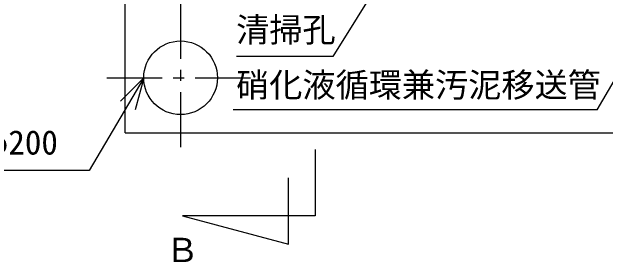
# Model space of a CAD drawing. Units: millimetres, scale not verified. Extents: x -23960 to 8910, y -6308 to 6308.
# Drawn here: x -6171 to -4561, y -408 to 272 of the extents above; entities that cross this region are included whole.
import ezdxf
from ezdxf.enums import TextEntityAlignment as Align

# ---------------------------------------------------------------- set-up
doc = ezdxf.new("R2010")
doc.units = ezdxf.units.MM
doc.header["$LTSCALE"] = 30
doc.linetypes.add('CHAIN1', pattern=[8, 5, -1, 1, -1])
for name, color, linetype, lineweight in [('0-1_空気管', 3, 'Continuous', 25), ('0-4_機器', 2, 'Continuous', 25), ('0-C_08', 2, 'Continuous', 25)]:
    doc.layers.add(name, color=color, linetype=linetype, lineweight=lineweight)
doc.styles.add('ＭＳ ゴシック', font='')
doc.styles.get('ＭＳ ゴシック').set_extended_font_data('MS Gothic')

msp = doc.modelspace()

# ---------------------------------------------------------------- linework, layer by layer
at = {"layer": '0-1_空気管'}
for p, q in [((-4582.59, 5.39), (-4159.27, 738.6)), ((-4582.59, 5.39), (-5571.12, 5.39)), ((-5348.53, -102.02), (-5348.53, -282.02)), ((-5420.52, -359.19), (-5420.52, -179.19))]:
    msp.add_line(p, q, dxfattribs=at)
for points in [[(-4974.95, 673.59), (-5300.14, 150.63), (-5562.02, 150.63)], [(-5348.53, -282.02), (-5708.53, -282.02), (-5420.52, -359.19)]]:
    msp.add_lwpolyline(points, dxfattribs=at)
at = {"layer": '0-4_機器', "linetype": 'CHAIN1'}
for p, q in [((-5713.58, 293.91), (-5713.58, -106.09)), ((-5913.58, 92.64), (-5513.58, 92.64))]:
    msp.add_line(p, q, dxfattribs=at)
at = {"layer": '0-4_機器'}
msp.add_line((-5863.58, -57.36), (-3533.6, -57.36), dxfattribs=at)
msp.add_lwpolyline([(-5863.58, -57.36), (-5863.58, 1782.64), (-3533.6, 1782.64)], dxfattribs=at)
msp.add_circle((-5713.58, 92.64), 100, dxfattribs=at)
at = {"layer": '0-C_08', "color": 4}
for p, q in [((-5813.58, 92.64), (-5961.57, -159.36)), ((-5813.58, 92.64), (-5876.89, 28.66)), ((-5813.58, 92.64), (-5836.42, 5.58)), ((-5961.57, -159.36), (-6323.26, -159.36))]:
    msp.add_line(p, q, dxfattribs=at)

# ---------------------------------------------------------------- texts
at = {"layer": '0-1_空気管', "color": 4, "style": 'ＭＳ ゴシック'}
for s, p in [('清掃孔', (-5562.79, 170.15)), ('硝化液循環兼汚泥移送管', (-5562.92, 20.38)), ('Ｂ', (-5753.79, -427.87))]:
    msp.add_text(s, height=65.98, dxfattribs=at).set_placement(p, align=Align.BOTTOM_LEFT)
at = {"layer": '0-C_08', "color": 4, "style": 'ＭＳ ゴシック'}
msp.add_text('φ200', height=65.98, dxfattribs=at).set_placement((-6249.33, -135.74), align=Align.BOTTOM_LEFT)

doc.saveas('drawing.dxf')
